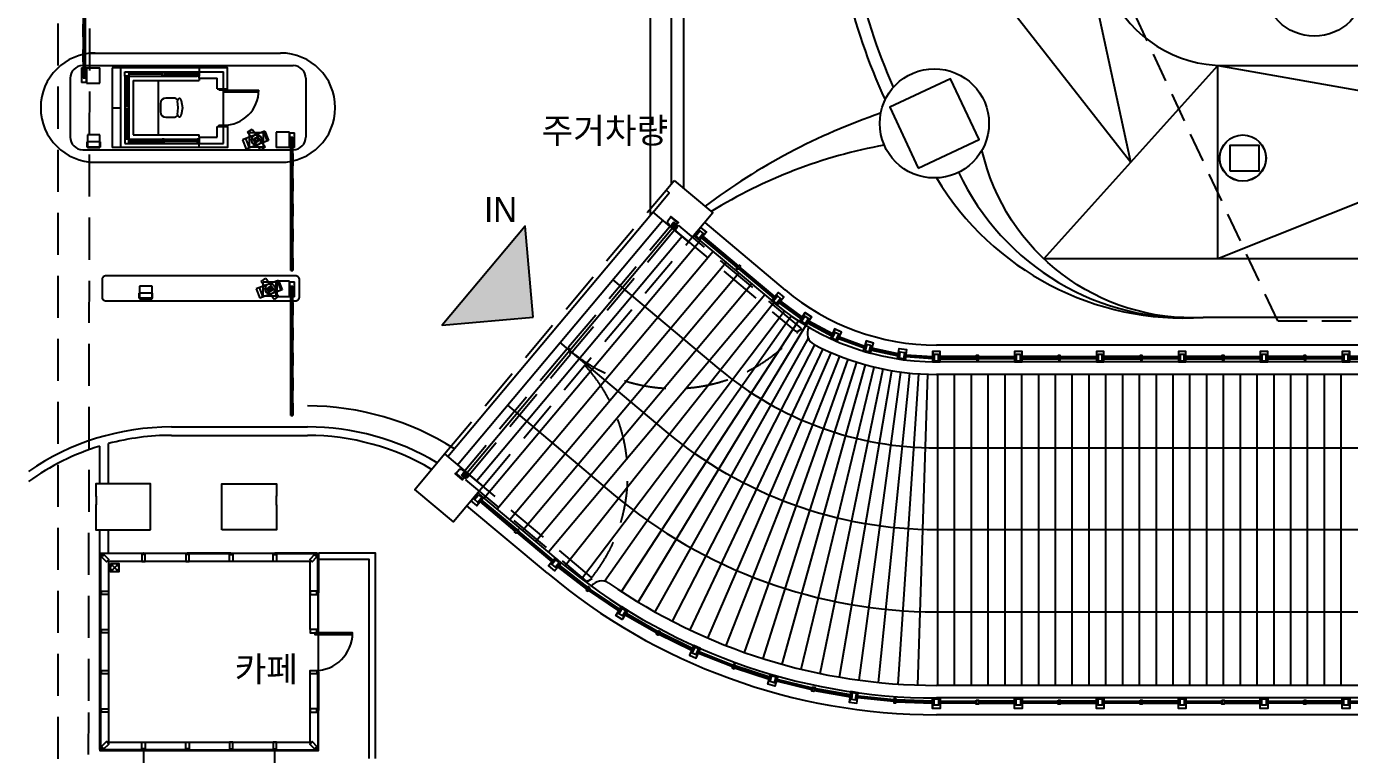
# Model space of a CAD drawing. Header units: millimetres. Extents: x -7616 to 421613, y 91067 to 341353.
# Drawn here: x 323048 to 354534, y 116171 to 133501 of the extents above; entities that cross this region are included whole.
import ezdxf
from ezdxf.enums import TextEntityAlignment as Align

# ---------------------------------------------------------------- set-up
doc = ezdxf.new("R2010")
doc.units = ezdxf.units.MM
doc.header["$LTSCALE"] = 500
doc.header["$MEASUREMENT"] = 0
for name, pattern in [('H0', [0.3, 0.2, -0.1]), ('HIDDEN', [2, 1, -1]), ('HOON1', [3, 2, -1])]:
    doc.linetypes.add(name, pattern=pattern)
doc.layers.get('0').update_dxf_attribs({"linetype": 'CONTINUOUS'})
doc.layers.add('e-plan', color=9, linetype='CONTINUOUS')
doc.styles.add('돋움', font='Dotum.ttf')

# ---------------------------------------------------------------- blocks, each defined once
blk = doc.blocks.new('1F 기둥 140514')
at = {"layer": 'e-plan', "ltscale": 0.5}
blk.add_lwpolyline([(405724, 0), (406424, 0), (406424, 600), (405724, 600)], close=True, dxfattribs=at)
blk = doc.blocks.new('A$C633402C3')
at = {"layer": 'e-plan'}
for p, q in [((265405, 38206), (265405, 47227)), ((278494, 35141), (278494, 35150)), ((278497, 35141), (278497, 35150))]:
    blk.add_line(p, q, dxfattribs=at)
for points in [[(274941, 47039), (274885, 46799, 0.170065), (275237, 43513), (275553, 42848, 0.289493), (278263, 41136), (285596, 41136, 0.261169), (286875, 41853), (287264, 42489)], [(269212, 46279, 0.107891), (270386, 40620, 0.107891)], [(268914, 45906, 0.10448), (270191, 40325, 0.10448)], [(284948, 37051, -0.309079), (282153, 35141), (277763, 35141, -0.365492), (272496, 39125)], [(271941, 38597, 0.307311), (277763, 35141)]]:
    blk.add_lwpolyline(points, format="xyb", dxfattribs=at)
for points in [[(256705, 29536), (258055, 29536), (258055, 24641)], [(256705, 29386), (257905, 29386), (257905, 24641)]]:
    blk.add_lwpolyline(points, dxfattribs=at)
for centre in [(278702, 38936), (278705, 38936)]:
    blk.add_circle(centre, 550, dxfattribs=at)
for centre, radius, start, end in [((274934, 25808), 15000, 108.8608, 127.0051), ((272263, 27639), 11790, 100.2218, 121.7749), ((277310, 42001), 6875, 210.9831, 273.7458)]:
    blk.add_arc(centre, radius, start, end, dxfattribs=at)
blk = doc.blocks.new('1~2F TC-140305')
at = {"layer": 'e-plan', "ltscale": 0.5}
blk.add_lwpolyline([(-70670, -128188), (-69220, -127511), (-69896, -126061), (-71346, -126738)], close=True, dxfattribs=at)
blk = doc.blocks.new('1F 코어')
at = {"layer": 'e-plan'}
blk.add_blockref('1~2F TC-140305', (0, 0), dxfattribs=at)
blk = doc.blocks.new('frame')
blk.add_lwpolyline([(15, 115), (0, 115), (0, -115), (15, -115)], close=True)
blk.add_lwpolyline([(15, -105), (145, -105), (175, -75), (175, -25), (195, -25), (195, 25), (195, 25), (145, 25), (145, 75), (115, 105), (15, 105)])
blk = doc.blocks.new('hinge')
at = {"layer": 'e-plan'}
for p, q in [((-50, 35), (-35, 50)), ((-50, -10), (-50, 35)), ((-35, 50), (80, 50)), ((50, 20), (80, 20)), ((50, 0), (50, 20)), ((50, 0), (50, -66)), ((-50, 0), (-50, -66)), ((-50, -66), (50, -66))]:
    blk.add_line(p, q, dxfattribs=at)
at = {"layer": 'e-plan', "linetype": 'HIDDEN', "ltscale": 20}
for radius in [40, 25]:
    blk.add_circle((0, 0), radius, dxfattribs=at)
at = {"layer": 'e-plan', "linetype": 'Continuous'}
for radius in [20, 18]:
    blk.add_circle((0, 0), radius, dxfattribs=at)
blk = doc.blocks.new('A$C43176598')
at = {"layer": 'e-plan', "linetype": 'HOON1'}
for points in [[(-80, 3900), (-50, 3900), (-50, 3814), (50, 3814), (50, 3915), (35, 3930), (-80, 3930), (-80, 3950), (-3828, 3950), (-3828, 3930), (-3858, 3930), (-3893, 3830), (-3893, 3813), (-3873, 3813), (-3873, 3804), (-95, 3804), (-95, 3824), (-80, 3824)], [(50, -3814), (-50, -3814), (-50, -3900), (-80, -3900), (-80, -3824), (-95, -3824), (-95, -3804), (-3828, -3804), (-3828, -3824), (-3858, -3824), (-3858, -3830), (-3893, -3930), (-3893, -3935), (-3924, -3935), (-3924, -3941), (-3873, -3941), (-3873, -3950), (-80, -3950), (-80, -3930), (35, -3930), (50, -3915)]]:
    blk.add_lwpolyline(points, close=True, dxfattribs=at)
for points in [[(-70, 52), (-50, 52), (-50, 22), (50, -12), (61, -12), (61, -44), (67, -44), (67, 8), (76, 8), (76, 3785), (56, 3785), (56, 3800), (-70, 3800), (-70, 52)], [(-70, -8), (-61, -8), (-61, 44), (-55, 44), (-55, 12), (-50, 12), (50, -22), (56, -22), (56, -52), (76, -52), (76, -3785), (56, -3785), (56, -3800), (-70, -3800), (-70, -8)]]:
    blk.add_lwpolyline(points, dxfattribs=at)
for centre, start, end in [((0, 3880), 180.9944, 270), ((0, -3880), 90, 180)]:
    blk.add_arc(centre, 3875, start, end, dxfattribs=at)
at = {"layer": 'e-plan', "linetype": 'HOON1', "xscale": -1, "rotation": 90}
for name, p in [('hinge', (0, 3880)), ('frame', (91, 3995))]:
    blk.add_blockref(name, p, dxfattribs=at)
at = {"layer": 'e-plan', "linetype": 'HOON1', "rotation": 90}
for name, p in [('hinge', (0, -3880)), ('frame', (91, -3995))]:
    blk.add_blockref(name, p, dxfattribs=at)
blk = doc.blocks.new('A$C443C0B92')
at = {"layer": 'e-plan', "linetype": 'Continuous'}
for p, q in [((-38, 2399), (-38, 2029)), ((282, 2399), (-38, 2399)), ((282, 2399), (282, 2029)), ((282, 2029), (282, 2380)), ((282, 2380), (402, 2380)), ((315, 2280), (364, 2280)), ((315, -800), (315, 2280)), ((364, -800), (364, 2280)), ((402, 2029), (402, 2380)), ((282, 2029), (-38, 2029)), ((402, 2029), (282, 2029)), ((315, 1890), (364, 1890)), ((315, 1591), (315, 1890)), ((364, 1890), (364, 1591)), ((364, 1591), (315, 1591)), ((315, 993), (315, 1292)), ((364, 1292), (364, 993)), ((364, 993), (315, 993)), ((315, 395), (315, 694)), ((315, 694), (364, 694)), ((364, 694), (364, 395)), ((364, 395), (315, 395)), ((315, -202), (315, 96)), ((364, 96), (364, -202)), ((315, -800), (315, -501)), ((315, -501), (364, -501)), ((364, -501), (364, -800)), ((315, -800), (364, -800)), ((364, -800), (315, -800)), ((364, -800), (315, -800))]:
    blk.add_line(p, q, dxfattribs=at)
at = {"layer": 'e-plan'}
blk.add_lwpolyline([(422, 1929, 0.414214), (522, 2029), (522, 2429, 0.414214), (422, 2529), (-4078, 2529, 0.414214), (-4178, 2429), (-4178, 2029, 0.414214), (-4078, 1929)], format="xyb", close=True, dxfattribs=at)
for points in [[(315, 1591), (315, 1890), (364, 1890)], [(315, 1591), (364, 1890), (364, 1591)], [(315, 993), (315, 1292), (364, 1292)], [(315, 993), (364, 1292), (364, 993)], [(315, 395), (315, 694), (364, 694)], [(315, 395), (364, 694), (364, 395)], [(315, -202), (315, 96), (364, 96)], [(315, -202), (364, 96), (364, -202)], [(315, -800), (315, -501), (364, -501)], [(315, -800), (364, -501), (364, -800)]]:
    blk.add_solid(points, dxfattribs=at)
blk = doc.blocks.new('A$C6A435310')
at = {"layer": 'e-plan'}
for p, q in [((-2415, -5793), (-2415, -4953)), ((-2375, -5793), (-2375, -4953)), ((-2845, -6368), (-2845, -5793)), ((-2445, -5793), (-2845, -5793)), ((-2695, -6368), (-2695, -5943)), ((-2445, -5943), (-2695, -5943)), ((-2445, -5943), (-2445, -5793)), ((-1575, -5793), (-2415, -5793)), ((-1145, -5793), (-1545, -5793)), ((-1545, -5943), (-1545, -5793)), ((-1295, -5943), (-1545, -5943)), ((-1295, -6368), (-1295, -5943)), ((-1145, -6368), (-1145, -5793)), ((-2945, -6368), (-2945, -8243)), ((-2695, -6368), (-2845, -6368)), ((-2845, -8043), (-2845, -6418)), ((-2745, -8043), (-2745, -6418)), ((-2695, -6368), (-2645, -6368)), ((-2645, -7943), (-2645, -6368)), ((-1345, -7943), (-1345, -6368)), ((-1295, -6368), (-1345, -6368)), ((-1295, -6368), (-1145, -6368)), ((-1245, -8043), (-1245, -6418)), ((-1145, -8043), (-1145, -6418)), ((-1045, -6368), (-1045, -8243)), ((-2166, -6797), (-1995, -6770)), ((-1995, -6868), (-2158, -6884)), ((-1995, -6770), (-1995, -6770)), ((-1995, -6770), (-1995, -6770)), ((-1995, -6770), (-1994, -6770)), ((-1832, -6884), (-1995, -6868)), ((-1994, -6770), (-1994, -6770)), ((-1994, -6770), (-1824, -6797)), ((-2224, -6977), (-2224, -7162)), ((-1767, -7162), (-1767, -6977)), ((-2645, -7343), (-1345, -7343)), ((-2094, -7293), (-1897, -7293)), ((-2745, -8043), (-1245, -8043)), ((-2745, -8143), (-1245, -8143)), ((-2645, -7943), (-1345, -7943)), ((-2945, -8243), (-1045, -8243)), ((-2945, -8243), (-2945, -8443)), ((-2945, -8443), (-1045, -8443)), ((-1995, -8443), (-1995, -8243)), ((-1045, -8243), (-1045, -8443))]:
    blk.add_line(p, q, dxfattribs=at)
for points in [[(-2445, -5793), (-2445, -5693), (-2945, -5693), (-2945, -6368), (-2845, -6368)], [(-1545, -5793), (-1545, -5693), (-1045, -5693), (-1045, -6368), (-1145, -6368)]]:
    blk.add_lwpolyline(points, dxfattribs=at)
for points in [[(-2415, -5893), (-2445, -5893), (-2445, -5793), (-2415, -5793)], [(-1545, -5893), (-1575, -5893), (-1575, -5793), (-1545, -5793)], [(-2845, -6418), (-2845, -6368), (-2745, -6368), (-2745, -6418)], [(-2800, -6418), (-2800, -7205), (-2790, -7205), (-2790, -6418)], [(-1145, -6418), (-1145, -6368), (-1245, -6368), (-1245, -6418)], [(-1190, -6418), (-1190, -7205), (-1200, -7205), (-1200, -6418)], [(-2845, -7255), (-2845, -7205), (-2745, -7205), (-2745, -7255)], [(-1145, -7255), (-1145, -7205), (-1245, -7205), (-1245, -7255)], [(-2800, -8043), (-2800, -7255), (-2790, -7255), (-2790, -8043)], [(-1190, -8043), (-1190, -7255), (-1200, -7255), (-1200, -8043)], [(-2845, -8143), (-2845, -8043), (-2745, -8043), (-2745, -8143)], [(-2745, -8098), (-2020, -8098), (-2020, -8088), (-2745, -8088)], [(-2020, -8143), (-1970, -8143), (-1970, -8043), (-2020, -8043)], [(-1245, -8098), (-1970, -8098), (-1970, -8088), (-1245, -8088)], [(-1145, -8143), (-1145, -8043), (-1245, -8043), (-1245, -8143)]]:
    blk.add_lwpolyline(points, close=True, dxfattribs=at)
for centre, radius, start, end in [((-2415, -5793), 840, 0, 90), ((-2093, -6977), 131, 132.9707, 180.0284), ((-2166, -6841), 44.5, 157.6338, 180.0053), ((-2166, -6841), 44.5, 179.9948, 202.3662), ((-2166, -6841), 44.3, 135.1949, 157.6413), ((-2166, -6841), 44.3, 202.3587, 224.8051), ((-2166, -6841), 43.9, 112.642, 135.195), ((-2166, -6841), 43.9, 224.805, 247.358), ((-2166, -6840), 43.7, 90.0054, 112.6345), ((-2166, -6841), 43.7, 247.3655, 269.9946), ((-2166, -6841), 43.7, 270.0006, 281.1399), ((-1824, -6841), 43.7, 258.8601, 269.9994), ((-1824, -6840), 43.7, 67.3655, 89.9946), ((-1824, -6841), 43.7, 270.0054, 292.6345), ((-1898, -6977), 131, 359.9717, 46.7919), ((-1824, -6841), 43.9, 44.805, 67.358), ((-1824, -6841), 43.9, 292.642, 315.195), ((-1824, -6841), 44.3, 22.3587, 44.8051), ((-1824, -6841), 44.3, 315.1949, 337.6413), ((-1824, -6841), 44.5, 359.9948, 22.3662), ((-1824, -6841), 44.5, 337.6338, 0.0052), ((-2093, -7162), 131, 179.9611, 269.9611), ((-1897, -7162), 131, 270.0389, 0.0389)]:
    blk.add_arc(centre, radius, start, end, dxfattribs=at)
blk = doc.blocks.new('A$C62735BC4')
at = {"layer": 'e-plan'}
for points in [[(-17229, 6894), (-17367, 7010), (-17206, 7201), (-17068, 7086)], [(-17229, 6896), (-17365, 7010), (-17206, 7200), (-17070, 7085)], [(-17243, 6939), (-17320, 7003), (-17224, 7118), (-17147, 7054)], [(-17181, 6952), (-17149, 6990), (-16314, 6289), (-16346, 6251)], [(-17166, 6969), (-17163, 6973), (-16328, 6272), (-16332, 6268)], [(-16298, 6309), (-16260, 6276), (-16324, 6200), (-16362, 6232)], [(-15473, 5519), (-15441, 5557), (-16276, 6257), (-16308, 6219)], [(-15459, 5536), (-15455, 5540), (-16290, 6240), (-16293, 6236)], [(-15383, 5345), (-15521, 5461), (-15360, 5652), (-15222, 5537)], [(-15383, 5347), (-15519, 5461), (-15360, 5651), (-15224, 5537)], [(-15398, 5390), (-15474, 5454), (-15378, 5569), (-15301, 5505)], [(-14785, 5065), (-14811, 5022), (-15335, 5403), (-15303, 5441)], [(-14796, 5045), (-14799, 5041), (-15320, 5420), (-15317, 5424)], [(-14698, 4863), (-14851, 4959), (-14718, 5171), (-14566, 5075)], [(-14699, 4865), (-14849, 4959), (-14718, 5169), (-14567, 5075)], [(-14719, 4906), (-14804, 4959), (-14724, 5086), (-14639, 5033)], [(-14632, 4969), (-14659, 4927), (-14087, 4623), (-14067, 4669)], [(-14644, 4950), (-14646, 4946), (-14078, 4644), (-14076, 4648)], [(-14118, 4554), (-13953, 4481), (-13851, 4710), (-14016, 4783)], [(-14116, 4555), (-13954, 4483), (-13853, 4709), (-14015, 4781)], [(-14071, 4561), (-13980, 4520), (-13919, 4657), (-14010, 4698)], [(-13301, 4377), (-13315, 4328), (-13923, 4550), (-13902, 4596)], [(-13307, 4355), (-13308, 4350), (-13913, 4570), (-13912, 4575)], [(-13335, 4256), (-13162, 4207), (-13093, 4447), (-13266, 4497)], [(-13334, 4257), (-13163, 4208), (-13095, 4446), (-13265, 4495)], [(-13290, 4269), (-13194, 4242), (-13152, 4386), (-13248, 4414)], [(-13128, 4327), (-13141, 4279), (-12508, 4144), (-12501, 4194)], [(-13134, 4305), (-13135, 4300), (-12505, 4167), (-12504, 4171)], [(-12341, 4045), (-12519, 4070), (-12484, 4318), (-12306, 4292)], [(-12342, 4046), (-12517, 4071), (-12483, 4316), (-12307, 4291)], [(-12377, 4075), (-12476, 4089), (-12455, 4238), (-12356, 4224)], [(-11685, 4124), (-11685, 4074), (-12330, 4119), (-12323, 4169)], [(-11684, 4102), (-11685, 4097), (-12327, 4141), (-12327, 4146)], [(-11685, 3999), (-11505, 3999), (-11505, 4249), (-11685, 4249)], [(-11683, 4000), (-11506, 4000), (-11506, 4248), (-11683, 4248)], [(-11645, 4024), (-11545, 4024), (-11545, 4174), (-11645, 4174)], [(-11505, 4124), (-11505, 4074), (-10645, 4074), (-10645, 4124)], [(-11505, 4102), (-11505, 4097), (-10645, 4097), (-10645, 4102)], [(-10645, 4049), (-10595, 4049), (-10595, 4149), (-10645, 4149)], [(-9735, 4124), (-9735, 4074), (-10595, 4074), (-10595, 4124)], [(-9735, 4102), (-9735, 4097), (-10595, 4097), (-10595, 4102)], [(-9735, 3999), (-9555, 3999), (-9555, 4249), (-9735, 4249)], [(-9734, 4000), (-9557, 4000), (-9557, 4248), (-9734, 4248)], [(-9695, 4024), (-9595, 4024), (-9595, 4174), (-9695, 4174)], [(-9555, 4124), (-9555, 4074), (-8696, 4074), (-8696, 4124)], [(-9555, 4102), (-9555, 4097), (-8696, 4097), (-8696, 4102)], [(-8696, 4049), (-8646, 4049), (-8646, 4149), (-8696, 4149)], [(-7786, 4124), (-7786, 4074), (-8646, 4074), (-8646, 4124)], [(-7786, 4102), (-7786, 4097), (-8646, 4097), (-8646, 4102)], [(-7786, 3999), (-7606, 3999), (-7606, 4249), (-7786, 4249)], [(-7785, 4000), (-7608, 4000), (-7608, 4248), (-7785, 4248)], [(-7746, 4024), (-7646, 4024), (-7646, 4174), (-7746, 4174)], [(-7606, 4124), (-7606, 4074), (-6747, 4074), (-6747, 4124)], [(-7606, 4102), (-7606, 4097), (-6747, 4097), (-6747, 4102)], [(-6747, 4049), (-6697, 4049), (-6697, 4149), (-6747, 4149)], [(-5837, 4124), (-5837, 4074), (-6697, 4074), (-6697, 4124)], [(-5837, 4102), (-5837, 4097), (-6697, 4097), (-6697, 4102)], [(-5837, 3999), (-5657, 3999), (-5657, 4249), (-5837, 4249)], [(-5836, 4000), (-5658, 4000), (-5658, 4248), (-5836, 4248)], [(-5797, 4024), (-5697, 4024), (-5697, 4174), (-5797, 4174)], [(-5657, 4124), (-5657, 4074), (-4798, 4074), (-4798, 4124)], [(-5657, 4102), (-5657, 4097), (-4798, 4097), (-4798, 4102)], [(-4798, 4049), (-4748, 4049), (-4748, 4149), (-4798, 4149)], [(-3888, 4124), (-3888, 4074), (-4748, 4074), (-4748, 4124)], [(-3888, 4102), (-3888, 4097), (-4748, 4097), (-4748, 4102)], [(-3888, 3999), (-3708, 3999), (-3708, 4249), (-3888, 4249)], [(-3887, 4000), (-3709, 4000), (-3709, 4248), (-3887, 4248)], [(-3848, 4024), (-3748, 4024), (-3748, 4174), (-3848, 4174)], [(-3708, 4124), (-3708, 4074), (-2849, 4074), (-2849, 4124)], [(-3708, 4102), (-3708, 4097), (-2849, 4097), (-2849, 4102)], [(-2849, 4049), (-2799, 4049), (-2799, 4149), (-2849, 4149)], [(-1939, 4124), (-1939, 4074), (-2799, 4074), (-2799, 4124)], [(-1939, 4102), (-1939, 4097), (-2799, 4097), (-2799, 4102)], [(-1939, 3999), (-1759, 3999), (-1759, 4249), (-1939, 4249)], [(-1938, 4000), (-1760, 4000), (-1760, 4248), (-1938, 4248)], [(-1899, 4024), (-1799, 4024), (-1799, 4174), (-1899, 4174)], [(-1759, 4124), (-1759, 4074), (-900, 4074), (-900, 4124)], [(-1759, 4102), (-1759, 4097), (-900, 4097), (-900, 4102)], [(-900, 4049), (-850, 4049), (-850, 4149), (-900, 4149)], [(10, 4124), (10, 4074), (-850, 4074), (-850, 4124)], [(10, 4102), (10, 4097), (-850, 4097), (-850, 4102)], [(10, 3999), (190, 3999), (190, 4249), (10, 4249)], [(11, 4000), (189, 4000), (189, 4248), (11, 4248)], [(50, 4024), (150, 4024), (150, 4174), (50, 4174)], [(80, 3176), (120, 3176), (120, 4001), (80, 4001)], [(150, 3176), (150, 3126), (50, 3126), (50, 3176)], [(80, 2276), (120, 2276), (120, 3126), (80, 3126)], [(150, 2276), (150, 2226), (50, 2226), (50, 2276)], [(80, 1376), (120, 1376), (120, 2226), (80, 2226)], [(150, 1376), (150, 1326), (50, 1326), (50, 1376)], [(80, 476), (120, 476), (120, 1326), (80, 1326)], [(-22508, 883), (-22370, 767), (-22530, 576), (-22668, 692)], [(-22507, 881), (-22371, 767), (-22531, 578), (-22667, 692)], [(-22493, 838), (-22416, 774), (-22513, 659), (-22590, 723)], [(-22450, 672), (-22418, 710), (-21583, 9), (-21616, -29)], [(-22436, 689), (-22432, 693), (-21598, -8), (-21601, -12)], [(150, 476), (150, 426), (50, 426), (50, 476)], [(80, -424), (120, -424), (120, 426), (80, 426)], [(-21567, 29), (-21529, -4), (-21593, -80), (-21632, -48)], [(-20743, -761), (-20711, -723), (-21545, -23), (-21577, -61)], [(-20728, -744), (-20725, -740), (-21560, -40), (-21563, -44)], [(150, -424), (150, -474), (50, -474), (50, -424)], [(80, -1324), (120, -1324), (120, -474), (80, -474)], [(-20525, -781), (-20662, -666), (-20823, -857), (-20685, -973)], [(-20526, -782), (-20662, -667), (-20821, -857), (-20685, -971)], [(-20571, -775), (-20648, -711), (-20744, -825), (-20668, -890)], [(-20604, -878), (-20573, -839), (-19887, -1372), (-19917, -1411)], [(-20590, -860), (-20587, -856), (-19900, -1390), (-19904, -1394)], [(-19832, -1381), (-19873, -1351), (-19931, -1432), (-19891, -1462)], [(-19156, -1930), (-19128, -1888), (-19848, -1400), (-19876, -1442)], [(-19144, -1911), (-19141, -1907), (-19860, -1419), (-19863, -1423)], [(150, -1324), (150, -1374), (50, -1374), (50, -1324)], [(80, -2224), (120, -2224), (120, -1374), (80, -1374)], [(-19089, -1824), (-18937, -1920), (-19069, -2132), (-19222, -2036)], [(-19089, -1826), (-18938, -1920), (-19069, -2130), (-19220, -2036)], [(-19069, -1867), (-18984, -1920), (-19063, -2047), (-19148, -1994)], [(-19002, -2026), (-18977, -1983), (-18223, -2415), (-18248, -2459)], [(-18991, -2007), (-18988, -2002), (-18234, -2435), (-18237, -2439)], [(-18212, -2393), (-18168, -2416), (-18215, -2505), (-18259, -2481)], [(-17422, -2866), (-17400, -2821), (-18181, -2438), (-18203, -2483)], [(-17412, -2846), (-17410, -2841), (-18190, -2458), (-18193, -2463)], [(150, -2224), (150, -2274), (50, -2274), (50, -2224)], [(80, -3124), (120, -3124), (120, -2274), (80, -2274)], [(-17206, -2825), (-17371, -2752), (-17472, -2981), (-17308, -3054)], [(-17208, -2826), (-17370, -2754), (-17471, -2980), (-17309, -3052)], [(-17253, -2832), (-17344, -2791), (-17405, -2928), (-17314, -2969)], [(-17256, -2940), (-17238, -2894), (-16431, -3217), (-16450, -3263)], [(-17248, -2919), (-17246, -2914), (-16439, -3238), (-16441, -3243)], [(150, -3124), (150, -3174), (50, -3174), (50, -3124)], [(-16376, -3210), (-16423, -3193), (-16457, -3287), (-16410, -3304)], [(-15575, -3552), (-15560, -3504), (-16385, -3234), (-16401, -3281)], [(-15568, -3530), (-15567, -3526), (-16392, -3255), (-16394, -3260)], [(-15540, -3432), (-15367, -3482), (-15436, -3722), (-15609, -3672)], [(-15539, -3433), (-15368, -3482), (-15436, -3720), (-15607, -3671)], [(80, -3174), (120, -3174), (120, -3999), (80, -3999)], [(-15508, -3467), (-15412, -3495), (-15453, -3639), (-15550, -3611)], [(-15400, -3602), (-15388, -3553), (-14544, -3761), (-14556, -3810)], [(-15395, -3580), (-15394, -3575), (-14550, -3783), (-14551, -3788)], [(-14540, -3737), (-14491, -3747), (-14512, -3845), (-14561, -3835)], [(-13650, -3974), (-13641, -3925), (-14497, -3772), (-14506, -3821)], [(-13646, -3952), (-13645, -3947), (-14501, -3794), (-14502, -3799)], [(-13454, -3875), (-13632, -3850), (-13667, -4098), (-13489, -4123)], [(-13455, -3876), (-13631, -3852), (-13665, -4097), (-13490, -4122)], [(-13497, -3895), (-13596, -3881), (-13617, -4029), (-13518, -4043)], [(-13470, -3999), (-13465, -3950), (-12600, -4038), (-12606, -4088)], [(-13468, -3977), (-13467, -3972), (-12603, -4060), (-12603, -4065)], [(-12550, -4017), (-12600, -4013), (-12606, -4113), (-12557, -4116)], [(-11685, -4124), (-11684, -4074), (-12552, -4041), (-12554, -4091)], [(-11685, -4102), (-11684, -4097), (-12553, -4064), (-12553, -4069)], [(-11685, -3999), (-11505, -3999), (-11505, -4249), (-11685, -4249)], [(-11683, -4000), (-11506, -4000), (-11506, -4248), (-11683, -4248)], [(-11645, -4024), (-11545, -4024), (-11545, -4174), (-11645, -4174)], [(-11505, -4124), (-11505, -4074), (-10645, -4074), (-10645, -4124)], [(-10645, -4049), (-10595, -4049), (-10595, -4149), (-10645, -4149)], [(-9735, -4124), (-9735, -4074), (-10595, -4074), (-10595, -4124)], [(-9735, -3999), (-9555, -3999), (-9555, -4249), (-9735, -4249)], [(-9734, -4000), (-9557, -4000), (-9557, -4248), (-9734, -4248)], [(-9695, -4024), (-9595, -4024), (-9595, -4174), (-9695, -4174)], [(-9555, -4124), (-9555, -4074), (-8696, -4074), (-8696, -4124)], [(-8696, -4049), (-8646, -4049), (-8646, -4149), (-8696, -4149)], [(-7786, -4124), (-7786, -4074), (-8646, -4074), (-8646, -4124)], [(-7786, -3999), (-7606, -3999), (-7606, -4249), (-7786, -4249)], [(-7785, -4000), (-7608, -4000), (-7608, -4248), (-7785, -4248)], [(-7746, -4024), (-7646, -4024), (-7646, -4174), (-7746, -4174)], [(-7606, -4124), (-7606, -4074), (-6747, -4074), (-6747, -4124)], [(-6747, -4049), (-6697, -4049), (-6697, -4149), (-6747, -4149)], [(-5837, -4124), (-5837, -4074), (-6697, -4074), (-6697, -4124)], [(-5837, -3999), (-5657, -3999), (-5657, -4249), (-5837, -4249)], [(-5836, -4000), (-5658, -4000), (-5658, -4248), (-5836, -4248)], [(-5797, -4024), (-5697, -4024), (-5697, -4174), (-5797, -4174)], [(-5657, -4124), (-5657, -4074), (-4798, -4074), (-4798, -4124)], [(-4798, -4049), (-4748, -4049), (-4748, -4149), (-4798, -4149)], [(-3888, -4124), (-3888, -4074), (-4748, -4074), (-4748, -4124)], [(-3888, -3999), (-3708, -3999), (-3708, -4249), (-3888, -4249)], [(-3887, -4000), (-3709, -4000), (-3709, -4248), (-3887, -4248)], [(-3848, -4024), (-3748, -4024), (-3748, -4174), (-3848, -4174)], [(-3708, -4124), (-3708, -4074), (-2849, -4074), (-2849, -4124)], [(-2849, -4049), (-2799, -4049), (-2799, -4149), (-2849, -4149)], [(-1939, -4124), (-1939, -4074), (-2799, -4074), (-2799, -4124)], [(-1939, -3999), (-1759, -3999), (-1759, -4249), (-1939, -4249)], [(-1938, -4000), (-1760, -4000), (-1760, -4248), (-1938, -4248)], [(-1899, -4024), (-1799, -4024), (-1799, -4174), (-1899, -4174)], [(-1759, -4124), (-1759, -4074), (-900, -4074), (-900, -4124)], [(-900, -4049), (-850, -4049), (-850, -4149), (-900, -4149)], [(10, -4124), (10, -4074), (-850, -4074), (-850, -4124)], [(10, -3999), (190, -3999), (190, -4249), (10, -4249)], [(11, -4000), (189, -4000), (189, -4248), (11, -4248)], [(50, -4024), (150, -4024), (150, -4174), (50, -4174)], [(-11505, -4102), (-11505, -4097), (-10645, -4097), (-10645, -4102)], [(-9735, -4102), (-9735, -4097), (-10595, -4097), (-10595, -4102)], [(-9555, -4102), (-9555, -4097), (-8696, -4097), (-8696, -4102)], [(-7786, -4102), (-7786, -4097), (-8646, -4097), (-8646, -4102)], [(-7606, -4102), (-7606, -4097), (-6747, -4097), (-6747, -4102)], [(-5837, -4102), (-5837, -4097), (-6697, -4097), (-6697, -4102)], [(-5657, -4102), (-5657, -4097), (-4798, -4097), (-4798, -4102)], [(-3888, -4102), (-3888, -4097), (-4748, -4097), (-4748, -4102)], [(-3708, -4102), (-3708, -4097), (-2849, -4097), (-2849, -4102)], [(-1939, -4102), (-1939, -4097), (-2799, -4097), (-2799, -4102)], [(-1759, -4102), (-1759, -4097), (-900, -4097), (-900, -4102)], [(10, -4102), (10, -4097), (-850, -4097), (-850, -4102)]]:
    blk.add_lwpolyline(points, close=True, dxfattribs=at)
blk = doc.blocks.new('A$C5A682445')
at = {"layer": 'e-plan', "linetype": 'HOON1'}
blk.add_lwpolyline([(-90446, -166145), (-90407, -140868), (-90357, -109573), (-343202, -106610), (-343202, -106610), (-343202, -106610), (-343202, -106610), (-343202, -106610)], dxfattribs=at)
blk = doc.blocks.new('A$C6D266A4B')
at = {"layer": 'e-plan', "linetype": 'Continuous'}
for p, q in [((-402, 3299), (-352, 3299)), ((-402, 3299), (-352, 3299)), ((-352, 3299), (-402, 3299)), ((-402, 3000), (-402, 3299)), ((-402, 3199), (-402, 119)), ((-352, 3299), (-352, 3000)), ((-352, 3199), (-352, 119)), ((-352, 3000), (-402, 3000)), ((-402, 2303), (-402, 2602)), ((-352, 2602), (-352, 2303)), ((-402, 2004), (-352, 2004)), ((-402, 1705), (-402, 2004)), ((-352, 2004), (-352, 1705)), ((-352, 1705), (-402, 1705)), ((-402, 1406), (-352, 1406)), ((-402, 1107), (-402, 1406)), ((-352, 1406), (-352, 1107)), ((-402, 509), (-402, 808)), ((-402, 808), (-352, 808)), ((-352, 808), (-352, 509)), ((-440, 370), (-320, 370)), ((-440, 370), (-440, 19)), ((-352, 509), (-402, 509)), ((-320, 370), (0, 370)), ((-320, 370), (-320, 19)), ((-320, 0), (-320, 370)), ((0, 0), (0, 370)), ((-320, 19), (-440, 19)), ((-352, 119), (-402, 119)), ((-320, 0), (0, 0))]:
    blk.add_line(p, q, dxfattribs=at)
at = {"layer": 'e-plan'}
for points in [[(-352, 3299), (-402, 3000), (-402, 3299)], [(-352, 3299), (-352, 3000), (-402, 3000)], [(-352, 2602), (-402, 2303), (-402, 2602)], [(-352, 2602), (-352, 2303), (-402, 2303)], [(-352, 2004), (-402, 1705), (-402, 2004)], [(-352, 2004), (-352, 1705), (-402, 1705)], [(-352, 1406), (-402, 1107), (-402, 1406)], [(-352, 1406), (-352, 1107), (-402, 1107)], [(-352, 808), (-402, 509), (-402, 808)], [(-352, 808), (-352, 509), (-402, 509)]]:
    blk.add_solid(points, dxfattribs=at)
blk = doc.blocks.new('A$C05AC6260')
at = {"layer": 'e-plan'}
for p, q in [((-240, 205), (-772, 2)), ((-772, 2), (-687, -222)), ((-608, -192), (-693, 32)), ((-651, 178), (-541, 256)), ((-347, -249), (-651, 178)), ((-605, -164), (-605, 165)), ((-276, 165), (-605, 165)), ((-541, 256), (-237, -171)), ((-275, -165), (-275, 164)), ((-272, 192), (-187, -32)), ((-240, 205), (-154, -20)), ((-154, -20), (-687, -222)), ((-604, -165), (-275, -165)), ((-237, -171), (-347, -249))]:
    blk.add_line(p, q, dxfattribs=at)
for radius in [120, 54.4, 30]:
    blk.add_circle((-440, 0), radius, dxfattribs=at)
blk = doc.blocks.new('A$C2C1F0DBE')
at = {"layer": 'e-plan'}
for p, q in [((-155, -653), (-155, -528)), ((155, -528), (-155, -528)), ((-150, -365), (-150, -665)), ((150, -365), (-150, -365)), ((150, -665), (150, -365)), ((155, -528), (155, -653)), ((155, -653), (-155, -653)), ((-150, -665), (150, -665))]:
    blk.add_line(p, q, dxfattribs=at)

msp = doc.modelspace()

# ---------------------------------------------------------------- hatches: boundary and pattern name
at = {"layer": 'e-plan'}
msp.add_hatch(color=256, dxfattribs=at).paths.add_polyline_path([(335109, 126585), (334913, 128751), (332942, 126389)])

# ---------------------------------------------------------------- linework, layer by layer
for p, q in [((337897, 129008), (337897, 147464)), ((338397, 129759), (338397, 147464)), ((324387, 132568), (329397, 132568)), ((324547, 132868), (329097, 132868)), ((347262, 127968), (351397, 132572)), ((351397, 127968), (351397, 132572)), ((324087, 132268), (324087, 130868)), ((329697, 132268), (329697, 130868)), ((324387, 130568), (329397, 130568)), ((324547, 130268), (329097, 130268)), ((333304, 123068), (338189, 128890)), ((339188, 128835), (341103, 127228)), ((338931, 128529), (340846, 126922)), ((357979, 127968), (347262, 127968)), ((335867, 120668), (340832, 126933)), ((336260, 120350), (341084, 126732)), ((336807, 120296), (341250, 126611)), ((337206, 120051), (341419, 126496)), ((337603, 119801), (341593, 126387)), ((338274, 123858), (335747, 125979)), ((338007, 119566), (341656, 126080)), ((338419, 119344), (341813, 125920)), ((338839, 119136), (342006, 125824)), ((339265, 118943), (342202, 125736)), ((339698, 118765), (342401, 125653)), ((356697, 125918), (344702, 125918)), ((340137, 118601), (342603, 125578)), ((340581, 118453), (342807, 125510)), ((341030, 118320), (343013, 125449)), ((341483, 118202), (343222, 125395)), ((341939, 118100), (343432, 125348)), ((356297, 125518), (344702, 125518)), ((342399, 118013), (343643, 125308)), ((342862, 117942), (343856, 125275)), ((343327, 117887), (344070, 125250)), ((343794, 117848), (344284, 125232)), ((344261, 117825), (344499, 125221)), ((356297, 125218), (344702, 125218)), ((344729, 125218), (344729, 117818)), ((345129, 125218), (345129, 117818)), ((345529, 125218), (345529, 117818)), ((345929, 125218), (345929, 117818)), ((346329, 125218), (346329, 117818)), ((346729, 125218), (346729, 117818)), ((347129, 125218), (347129, 117818)), ((347529, 125218), (347529, 117818)), ((347929, 125218), (347929, 117818)), ((348329, 125218), (348329, 117818)), ((348729, 125218), (348729, 117818)), ((349129, 125218), (349129, 117818)), ((349529, 125218), (349529, 117818)), ((349929, 125218), (349929, 117818)), ((350329, 125218), (350329, 117818)), ((350729, 125218), (350729, 117818)), ((351129, 125218), (351129, 117818)), ((351529, 125218), (351529, 117818)), ((351929, 125218), (351929, 117818)), ((352329, 125218), (352329, 117818)), ((352729, 125218), (352729, 117818)), ((353129, 125218), (353129, 117818)), ((353529, 125218), (353529, 117818)), ((353929, 125218), (353929, 117818)), ((354329, 125218), (354329, 117818)), ((335703, 120794), (333788, 122400)), ((335446, 120487), (333531, 122094)), ((325047, 120518), (325247, 120718)), ((325247, 120518), (325047, 120718)), ((356297, 117818), (344702, 117818)), ((356297, 117518), (344702, 117518)), ((356697, 117118), (344702, 117118))]:
    msp.add_line(p, q, dxfattribs=at)
at = {"layer": 'e-plan', "linetype": 'HOON1', "ltscale": 0.7}
for q in [(343382, 146746), (380497, 126498)]:
    msp.add_line((352824, 126498), q, dxfattribs=at)
at = {"layer": 'e-plan', "linetype": 'HOON1'}
for p, q in [((332998, 123325), (338269, 129606)), ((333917, 122554), (338802, 128375))]:
    msp.add_line(p, q, dxfattribs=at)
at = {"layer": 'e-plan', "ltscale": 0.5}
for p, q in [((326497, 123968), (329736, 123968)), ((326497, 123768), (329736, 123768)), ((324797, 122618), (324797, 123513)), ((324997, 122618), (324997, 123571)), ((324797, 120968), (324797, 121518)), ((324997, 120968), (324997, 121518))]:
    msp.add_line(p, q, dxfattribs=at)
at = {"layer": 'e-plan', "linetype": 'HOON1'}
msp.add_lwpolyline([(323797, 94768), (409847, 94768), (409847, 181518), (410697, 181518), (410697, 253918), (344747, 253918), (344747, 255818), (329747, 255818), (329747, 253918), (179497, 253918), (179497, 255818), (164497, 255818), (164497, 253918), (117603, 253918), (97628, 223277), (80248, 183824), (76797, 163139), (76797, 150818), (193597, 150818), (193597, 148568), (323797, 148568)], close=True, dxfattribs=at)
at = {"layer": 'e-plan'}
for points in [[(342526, 138966), (349330, 130270), (347447, 138968)], [(350603, 132722), (350609, 132721)], [(351397, 132572), (359397, 131156), (351397, 127968)], [(338461, 129836), (339381, 129065), (338802, 128375), (337960, 129083), (338345, 129542), (338269, 129606), (338461, 129836)], [(337960, 129083), (333074, 123261)], [(335109, 126585), (334913, 128751), (332942, 126389), (335109, 126585)], [(338419, 128697), (333534, 122875)], [(338649, 128504), (333763, 122682)], [(339084, 128400), (333941, 122272)], [(339390, 128143), (334248, 122015)], [(339697, 127886), (334554, 121758)], [(340003, 127629), (334860, 121501)], [(340310, 127372), (335167, 121244)], [(340616, 127115), (335473, 120987)], [(324797, 120968), (324797, 116268), (329997, 116268), (329997, 120968)], [(324797, 120968), (325832, 120968), (325832, 120956), (324809, 120956), (324809, 120023), (324797, 120023), (324797, 120968)], [(329797, 119148), (329797, 120768), (324997, 120768), (324997, 116468), (329797, 116468), (329797, 118088)], [(325837, 116268), (325837, 115868), (328957, 115868), (328957, 116268)]]:
    msp.add_lwpolyline(points, dxfattribs=at)
for points in [[(337000, 127473), (339528, 125352, 0.176327), (344702, 123468), (356297, 123468)], [(334493, 124485), (337021, 122364, 0.176327), (344702, 119568), (356297, 119568)], [(356297, 121518), (344702, 121518, -0.176327), (338274, 123858, -0.176327)]]:
    msp.add_lwpolyline(points, format="xyb", dxfattribs=at)
for points in [[(332998, 123325), (333917, 122554), (333210, 121711), (332291, 122482)], [(325997, 121518), (325997, 122618), (324697, 122618), (324697, 122318), (324707, 122318), (324707, 122118), (324697, 122118), (324697, 121518), (325997, 121518)], [(327697, 121518), (327697, 122618), (328997, 122618), (328997, 122318), (328987, 122318), (328987, 122118), (328997, 122118), (328997, 121518), (327697, 121518)], [(324836, 120873), (324861, 120897), (324833, 120925), (324840, 120932), (324868, 120904), (324892, 120929), (325006, 120815), (324950, 120759)], [(325877, 120929), (325842, 120929), (325842, 120968), (325832, 120968), (325832, 120929), (325797, 120929), (325797, 120768), (325877, 120768)], [(325842, 120968), (326872, 120968), (326872, 120956), (325842, 120956)], [(326917, 120929), (326882, 120929), (326882, 120968), (326872, 120968), (326872, 120929), (326837, 120929), (326837, 120768), (326917, 120768)], [(327912, 120968), (326882, 120968), (326882, 120956), (327912, 120956)], [(327877, 120929), (327912, 120929), (327912, 120968), (327922, 120968), (327922, 120929), (327957, 120929), (327957, 120768), (327877, 120768)], [(327922, 120968), (328952, 120968), (328952, 120956), (327922, 120956)], [(328917, 120929), (328952, 120929), (328952, 120968), (328962, 120968), (328962, 120929), (328997, 120929), (328997, 120768), (328917, 120768)], [(329978, 120968), (328962, 120968), (328962, 120956), (329978, 120956)], [(329958, 120873), (329933, 120897), (329961, 120925), (329954, 120932), (329926, 120904), (329901, 120929), (329788, 120815), (329844, 120759)], [(329997, 120949), (329997, 120023), (329985, 120023), (329985, 120949)], [(325047, 120718), (325247, 120718), (325247, 120518), (325047, 120518)], [(324836, 119978), (324836, 120013), (324797, 120013), (324797, 120023), (324836, 120023), (324836, 120058), (324997, 120058), (324997, 119978)], [(324797, 119113), (324797, 120013), (324809, 120013), (324809, 119113)], [(329958, 119978), (329958, 120013), (329997, 120013), (329997, 120023), (329958, 120023), (329958, 120058), (329797, 120058), (329797, 119978)], [(329997, 119113), (329997, 120013), (329985, 120013), (329985, 119113)], [(324836, 119068), (324836, 119103), (324797, 119103), (324797, 119113), (324836, 119113), (324836, 119148), (324997, 119148), (324997, 119068)], [(324797, 118133), (324797, 119103), (324809, 119103), (324809, 118133)], [(329958, 119068), (329958, 119103), (329997, 119103), (329997, 119113), (329958, 119113), (329958, 119148), (329797, 119148), (329797, 119068)], [(329908, 119068), (329908, 119028), (330808, 119028), (330808, 119068)], [(324836, 118088), (324836, 118123), (324797, 118123), (324797, 118133), (324836, 118133), (324836, 118168), (324997, 118168), (324997, 118088)], [(324797, 117223), (324797, 118123), (324809, 118123), (324809, 117223)], [(329958, 118168), (329958, 118133), (329997, 118133), (329997, 118123), (329958, 118123), (329958, 118088), (329797, 118088), (329797, 118168)], [(329997, 118123), (329997, 117223), (329985, 117223), (329985, 118123)], [(324836, 117178), (324836, 117213), (324797, 117213), (324797, 117223), (324836, 117223), (324836, 117258), (324997, 117258), (324997, 117178)], [(324797, 116287), (324797, 117213), (324809, 117213), (324809, 116287)], [(329958, 117178), (329958, 117213), (329997, 117213), (329997, 117223), (329958, 117223), (329958, 117258), (329797, 117258), (329797, 117178)], [(329997, 116287), (329997, 117213), (329985, 117213), (329985, 116287)], [(324816, 116268), (325832, 116268), (325832, 116280), (324816, 116280)], [(324836, 116364), (324861, 116339), (324833, 116311), (324840, 116304), (324868, 116332), (324892, 116307), (325006, 116421), (324950, 116478)], [(325877, 116307), (325842, 116307), (325842, 116268), (325832, 116268), (325832, 116307), (325797, 116307), (325797, 116468), (325877, 116468)], [(325842, 116268), (326872, 116268), (326872, 116280), (325842, 116280)], [(326917, 116307), (326882, 116307), (326882, 116268), (326872, 116268), (326872, 116307), (326837, 116307), (326837, 116468), (326917, 116468)], [(327912, 116268), (326882, 116268), (326882, 116280), (327912, 116280)], [(327877, 116307), (327912, 116307), (327912, 116268), (327922, 116268), (327922, 116307), (327957, 116307), (327957, 116468), (327877, 116468)], [(327922, 116268), (328952, 116268), (328952, 116280), (327922, 116280)], [(328917, 116307), (328952, 116307), (328952, 116268), (328962, 116268), (328962, 116307), (328997, 116307), (328997, 116468), (328917, 116468)], [(329978, 116268), (328962, 116268), (328962, 116280), (329978, 116280)], [(329958, 116364), (329933, 116339), (329961, 116311), (329954, 116304), (329926, 116332), (329901, 116307), (329788, 116421), (329844, 116478)]]:
    msp.add_lwpolyline(points, close=True, dxfattribs=at)
for centre, radius in [((353697, 134468), 1200), ((344654, 131194), 1300), ((325147, 120618), 100)]:
    msp.add_circle(centre, radius, dxfattribs=at)
at = {"layer": 'e-plan', "ltscale": 0.5}
msp.add_circle((351997, 130368), 550, dxfattribs=at)
at = {"layer": 'e-plan'}
for centre, radius, start, end in [((324687, 131568), 1300, 90, 270), ((324387, 132268), 300, 90, 180), ((329097, 131568), 1300, 270, 90), ((329397, 132268), 300, 0, 90), ((324387, 130868), 300, 180, 270), ((329397, 130868), 300, 270, 0), ((344702, 131518), 5600, 230, 270), ((344702, 131518), 6000, 230, 270), ((341933, 126195), 300, 151.0808, 242.5133), ((344702, 131518), 6300, 242.5133, 270), ((329736, 117968), 6500, 57.4719, 90), ((344702, 131518), 14000, 230, 270), ((344702, 131518), 14400, 230, 270), ((336738, 120004), 300, 55.328, 144.7141), ((344702, 131518), 13700, 235.328, 270), ((329908, 119068), 900, 270, 0)]:
    msp.add_arc(centre, radius, start, end, dxfattribs=at)
at = {"layer": 'e-plan', "ltscale": 0.5}
for centre, radius, start, end in [((326497, 117968), 6000, 90, 124.5306), ((326497, 117968), 5800, 90, 104.9879), ((329736, 117968), 6000, 59.0585, 90), ((329736, 117968), 5800, 59.3736, 90), ((326497, 117968), 5800, 107.0436, 125.902)]:
    msp.add_arc(centre, radius, start, end, dxfattribs=at)

# ---------------------------------------------------------------- block references
at = {"layer": 'e-plan', "linetype": 'H0'}
msp.add_blockref('A$C633402C3', (73291, 91433), dxfattribs=at)
at = {"layer": 'e-plan'}
for name, p in [('A$C5A682445', (414937, 258318)), ('1F 코어', (414937, 258318)), ('1F 기둥 140514', (-54037, 130068)), ('A$C6D266A4B', (324797, 132148)), ('A$C05AC6260', (328962, 130803)), ('A$C2C1F0DBE', (324647, 131283)), ('A$C62735BC4', (356297, 121518)), ('A$C443C0B92', (329024, 125039)), ('A$C2C1F0DBE', (325887, 127683)), ('A$C05AC6260', (329287, 127253))]:
    msp.add_blockref(name, p, dxfattribs=at)
for name, p, rotation in [('A$C6A435310', (333529, 129573), 270), ('A$C6D266A4B', (328987, 130988), 180)]:
    msp.add_blockref(name, p, dxfattribs=dict(at, rotation=rotation))
at = {"layer": 'e-plan', "linetype": 'HOON1', "rotation": 139.9999999782665}
msp.add_blockref('A$C43176598', (335976, 125786), dxfattribs=at)

# ---------------------------------------------------------------- texts
at = {"layer": 'e-plan', "style": '돋움'}
for s, p in [('주거차량', (338319, 130722)), (' IN', (334724, 128844)), ('카페', (329508, 117905))]:
    msp.add_text(s, height=600, dxfattribs=at).set_placement(p, align=Align.RIGHT)

doc.saveas('drawing.dxf')
